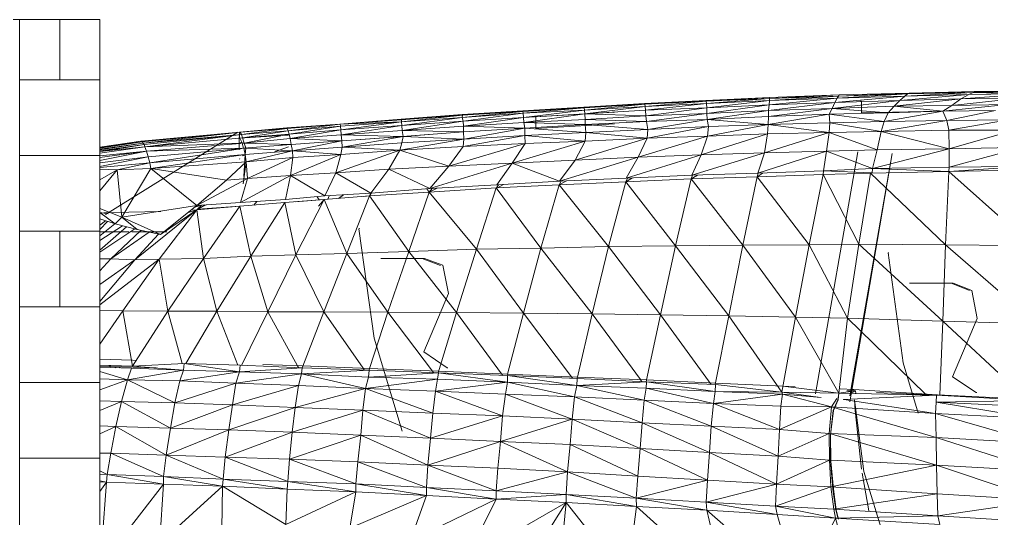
# Model space of a CAD drawing. Header units: inches. Extents: x -4169 to 1217, y -214 to 588.
# Drawn here: x -2064 to -2012.6, y 9.6 to 36 of the extents above; entities that cross this region are included whole.
import ezdxf

# ---------------------------------------------------------------- set-up
doc = ezdxf.new("R2010")
doc.units = ezdxf.units.IN
doc.header["$MEASUREMENT"] = 0
for name, color, linetype, lineweight in [('0-1', 7, 'Continuous', 5), ('0-3', 7, 'Continuous', 9), ('A-GENM', 5, 'Continuous', 9), ('A-WALL', 113, 'Continuous', 13), ('A-WALL-PATT-3', 111, 'Continuous', 9)]:
    doc.layers.add(name, color=color, linetype=linetype, lineweight=lineweight)

# ---------------------------------------------------------------- blocks, each defined once
blk = doc.blocks.new('Land_Rover_Evoque_-_SUV_Car_Vehicle_Automobile_13067 - Land Rover EVOQUE_dwg-1230547-BUILDING ELEVATION - COURTYARD - LOOKING EAST')
at = {"layer": 'A-GENM'}
for p, q in [((-2020.732, 31.945), (-2024.393, 31.713)), ((-2020.707, 32.021), (-2024.39, 31.827)), ((-2020.732, 31.945), (-2024.39, 31.827)), ((-2020.707, 32.021), (-2024.385, 31.864)), ((-2017.231, 31.949), (-2020.929, 31.601)), ((-2017.083, 32.063), (-2020.812, 31.831)), ((-2017.231, 31.949), (-2020.812, 31.831)), ((-2020.732, 31.945), (-2020.812, 31.831)), ((-2017.001, 32.101), (-2020.732, 31.945)), ((-2017.083, 32.063), (-2020.732, 31.945)), ((-2020.707, 32.021), (-2020.732, 31.945)), ((-2017.001, 32.101), (-2020.707, 32.021)), ((-2013.851, 32.029), (-2017.502, 31.72)), ((-2017.231, 31.949), (-2017.502, 31.72)), ((-2013.627, 32.143), (-2017.231, 31.949)), ((-2017.083, 32.063), (-2017.231, 31.949)), ((-2013.851, 32.029), (-2017.231, 31.949)), ((-2013.545, 32.181), (-2017.083, 32.063)), ((-2013.627, 32.143), (-2017.083, 32.063)), ((-2017.001, 32.101), (-2017.083, 32.063)), ((-2013.545, 32.181), (-2017.001, 32.101)), ((-2010.617, 32.069), (-2014.267, 31.799)), ((-2013.851, 32.029), (-2014.267, 31.799)), ((-2013.627, 32.143), (-2013.851, 32.029)), ((-2010.617, 32.069), (-2013.851, 32.029)), ((-2010.335, 32.184), (-2013.627, 32.143)), ((-2013.545, 32.181), (-2013.627, 32.143)), ((-2013.627, 32.143), (-2010.617, 32.069)), ((-2010.234, 32.221), (-2013.545, 32.181)), ((-2013.545, 32.181), (-2010.335, 32.184)), ((-2037.437, 31.162), (-2034.204, 31.357)), ((-2037.425, 31.125), (-2034.204, 31.357)), ((-2030.989, 31.552), (-2034.204, 31.357)), ((-2034.19, 31.32), (-2034.204, 31.357)), ((-2030.989, 31.552), (-2034.19, 31.32)), ((-2034.19, 31.32), (-2030.975, 31.514)), ((-2034.174, 31.206), (-2030.975, 31.514)), ((-2030.959, 31.4), (-2034.174, 31.206)), ((-2030.959, 31.4), (-2034.156, 31.015)), ((-2027.754, 31.708), (-2030.989, 31.552)), ((-2030.989, 31.552), (-2027.74, 31.671)), ((-2030.989, 31.552), (-2030.975, 31.514)), ((-2027.74, 31.671), (-2030.975, 31.514)), ((-2030.959, 31.4), (-2030.975, 31.514)), ((-2027.74, 31.671), (-2030.959, 31.4)), ((-2027.724, 31.556), (-2030.959, 31.4)), ((-2030.942, 31.209), (-2030.959, 31.4)), ((-2027.724, 31.556), (-2030.942, 31.209)), ((-2024.385, 31.864), (-2027.754, 31.708)), ((-2027.754, 31.708), (-2027.74, 31.671)), ((-2024.385, 31.864), (-2027.74, 31.671)), ((-2024.39, 31.827), (-2027.74, 31.671)), ((-2027.724, 31.556), (-2027.74, 31.671)), ((-2024.39, 31.827), (-2027.724, 31.556)), ((-2024.393, 31.713), (-2027.724, 31.556)), ((-2027.724, 31.556), (-2027.707, 31.327)), ((-2024.393, 31.713), (-2027.707, 31.327)), ((-2024.414, 31.483), (-2027.707, 31.327)), ((-2024.414, 31.483), (-2027.693, 31.021)), ((-2020.929, 31.601), (-2024.438, 31.177)), ((-2024.414, 31.483), (-2024.438, 31.177)), ((-2020.812, 31.831), (-2024.414, 31.483)), ((-2024.393, 31.713), (-2024.414, 31.483)), ((-2020.929, 31.601), (-2024.414, 31.483)), ((-2020.812, 31.831), (-2024.393, 31.713)), ((-2024.393, 31.713), (-2024.39, 31.827)), ((-2024.385, 31.864), (-2024.39, 31.827)), ((-2017.502, 31.72), (-2021.069, 31.295)), ((-2020.929, 31.601), (-2021.069, 31.295)), ((-2021.069, 31.295), (-2017.795, 31.413)), ((-2020.812, 31.831), (-2020.929, 31.601)), ((-2017.502, 31.72), (-2020.929, 31.601)), ((-2019.573, 31.675), (-2019.53, 31.677)), ((-2019.53, 31.677), (-2019.531, 31.063)), ((-2017.795, 31.413), (-2018.111, 31.068)), ((-2014.267, 31.799), (-2017.795, 31.413)), ((-2017.502, 31.72), (-2017.795, 31.413)), ((-2014.744, 31.454), (-2017.795, 31.413)), ((-2017.795, 31.413), (-2015.223, 31.147)), ((-2014.267, 31.799), (-2017.502, 31.72)), ((-2011.798, 31.495), (-2015.223, 31.147)), ((-2014.744, 31.454), (-2015.223, 31.147)), ((-2011.177, 31.84), (-2014.744, 31.454)), ((-2014.267, 31.799), (-2014.744, 31.454)), ((-2011.798, 31.495), (-2014.744, 31.454)), ((-2014.267, 31.799), (-2011.177, 31.84)), ((-2043.868, 30.735), (-2040.633, 30.968)), ((-2043.855, 30.697), (-2040.633, 30.968)), ((-2043.855, 30.697), (-2040.621, 30.931)), ((-2043.84, 30.583), (-2040.621, 30.931)), ((-2040.643, 30.816), (-2037.425, 31.125)), ((-2040.643, 30.816), (-2037.409, 31.049)), ((-2040.643, 30.816), (-2040.621, 30.931)), ((-2040.633, 30.968), (-2037.437, 31.162)), ((-2037.425, 31.125), (-2040.633, 30.968)), ((-2040.621, 30.931), (-2040.633, 30.968)), ((-2040.621, 30.931), (-2037.425, 31.125)), ((-2040.588, 30.625), (-2037.409, 31.049)), ((-2037.425, 31.125), (-2037.437, 31.162)), ((-2037.425, 31.125), (-2034.19, 31.32)), ((-2037.409, 31.049), (-2037.425, 31.125)), ((-2037.409, 31.049), (-2034.19, 31.32)), ((-2034.174, 31.206), (-2037.409, 31.049)), ((-2037.392, 30.82), (-2037.409, 31.049)), ((-2034.174, 31.206), (-2037.392, 30.82)), ((-2034.156, 31.015), (-2037.392, 30.82)), ((-2034.156, 31.015), (-2037.377, 30.552)), ((-2036.784, 30.854), (-2032.585, 31.091)), ((-2036.784, 30.854), (-2036.743, 30.857)), ((-2036.743, 30.857), (-2036.743, 30.242)), ((-2034.174, 31.206), (-2034.19, 31.32)), ((-2034.156, 31.015), (-2034.174, 31.206)), ((-2030.942, 31.209), (-2034.156, 31.015)), ((-2034.156, 31.015), (-2030.927, 30.903)), ((-2034.156, 31.015), (-2034.143, 30.709)), ((-2030.927, 30.903), (-2034.143, 30.709)), ((-2032.625, 31.088), (-2032.585, 31.091)), ((-2027.707, 31.327), (-2030.942, 31.209)), ((-2030.942, 31.209), (-2030.927, 30.903)), ((-2027.707, 31.327), (-2030.927, 30.903)), ((-2027.693, 31.021), (-2030.927, 30.903)), ((-2030.927, 30.903), (-2030.897, 30.596)), ((-2027.693, 31.021), (-2030.897, 30.596)), ((-2027.707, 31.327), (-2027.693, 31.021)), ((-2024.438, 31.177), (-2027.693, 31.021)), ((-2027.693, 31.021), (-2027.681, 30.714)), ((-2024.438, 31.177), (-2027.681, 30.714)), ((-2024.447, 30.871), (-2027.681, 30.714)), ((-2027.681, 30.714), (-2024.447, 30.871)), ((-2021.231, 30.989), (-2024.455, 30.449)), ((-2024.447, 30.871), (-2024.455, 30.449)), ((-2021.069, 31.295), (-2024.447, 30.871)), ((-2024.438, 31.177), (-2024.447, 30.871)), ((-2021.231, 30.989), (-2024.447, 30.871)), ((-2024.447, 30.871), (-2021.231, 30.989)), ((-2024.438, 31.177), (-2021.069, 31.295)), ((-2021.069, 31.295), (-2021.231, 30.989)), ((-2018.111, 31.068), (-2021.231, 30.989)), ((-2021.231, 30.989), (-2018.111, 31.068)), ((-2021.231, 30.989), (-2018.332, 30.607)), ((-2021.231, 30.989), (-2021.201, 30.528)), ((-2021.069, 31.295), (-2018.111, 31.068)), ((-2019.531, 31.063), (-2015.42, 31.143)), ((-2015.223, 31.147), (-2018.332, 30.607)), ((-2018.111, 31.068), (-2018.332, 30.607)), ((-2015.223, 31.147), (-2018.111, 31.068)), ((-2018.111, 31.068), (-2015.223, 31.147)), ((-2012.441, 31.187), (-2015.223, 31.147)), ((-2015.223, 31.147), (-2012.441, 31.187)), ((-2015.223, 31.147), (-2015.011, 30.648)), ((-2012.441, 31.187), (-2015.011, 30.648)), ((-2047.103, 30.463), (-2049.913, 30.269)), ((-2047.089, 30.464), (-2049.9, 30.231)), ((-2047.103, 30.463), (-2049.9, 30.231)), ((-2047.089, 30.464), (-2049.847, 30.117)), ((-2049.847, 30.117), (-2047.074, 30.35)), ((-2049.792, 29.926), (-2047.074, 30.35)), ((-2047.103, 30.463), (-2043.868, 30.735)), ((-2047.103, 30.463), (-2043.855, 30.697)), ((-2047.103, 30.463), (-2047.089, 30.464)), ((-2043.855, 30.697), (-2047.089, 30.464)), ((-2047.089, 30.464), (-2043.84, 30.583)), ((-2047.089, 30.464), (-2047.074, 30.35)), ((-2047.074, 30.35), (-2043.84, 30.583)), ((-2047.058, 30.159), (-2047.074, 30.35)), ((-2047.058, 30.159), (-2043.84, 30.583)), ((-2043.823, 30.392), (-2047.058, 30.159)), ((-2043.823, 30.392), (-2047.045, 29.891)), ((-2043.868, 30.735), (-2043.855, 30.697)), ((-2043.855, 30.697), (-2043.84, 30.583)), ((-2043.84, 30.583), (-2040.643, 30.816)), ((-2043.823, 30.392), (-2043.84, 30.583)), ((-2043.823, 30.392), (-2040.643, 30.816)), ((-2040.588, 30.625), (-2043.823, 30.392)), ((-2043.809, 30.124), (-2043.823, 30.392)), ((-2040.588, 30.625), (-2043.809, 30.124)), ((-2040.574, 30.357), (-2043.809, 30.124)), ((-2040.588, 30.625), (-2040.643, 30.816)), ((-2037.392, 30.82), (-2040.588, 30.625)), ((-2040.574, 30.357), (-2040.588, 30.625)), ((-2037.392, 30.82), (-2040.574, 30.357)), ((-2037.377, 30.552), (-2040.574, 30.357)), ((-2040.574, 30.357), (-2037.327, 30.246)), ((-2040.574, 30.357), (-2040.562, 30.051)), ((-2037.377, 30.552), (-2037.392, 30.82)), ((-2034.143, 30.709), (-2037.377, 30.552)), ((-2037.377, 30.552), (-2034.131, 30.44)), ((-2037.377, 30.552), (-2037.327, 30.246)), ((-2034.131, 30.44), (-2037.327, 30.246)), ((-2037.327, 30.246), (-2034.131, 30.44)), ((-2032.584, 30.476), (-2036.743, 30.242)), ((-2034.143, 30.709), (-2030.897, 30.596)), ((-2034.143, 30.709), (-2034.131, 30.44)), ((-2030.897, 30.596), (-2034.131, 30.44)), ((-2034.131, 30.44), (-2030.897, 30.596)), ((-2034.131, 30.44), (-2034.102, 30.018)), ((-2034.131, 30.44), (-2030.829, 30.175)), ((-2030.897, 30.596), (-2027.681, 30.714)), ((-2030.897, 30.596), (-2027.681, 30.714)), ((-2030.897, 30.596), (-2030.829, 30.175)), ((-2030.861, 29.714), (-2027.613, 30.331)), ((-2027.681, 30.714), (-2030.829, 30.175)), ((-2030.829, 30.175), (-2027.613, 30.331)), ((-2027.681, 30.714), (-2024.455, 30.449)), ((-2027.681, 30.714), (-2027.613, 30.331)), ((-2027.666, 29.832), (-2024.455, 30.449)), ((-2027.666, 29.832), (-2027.613, 30.331)), ((-2024.455, 30.449), (-2027.613, 30.331)), ((-2024.489, 29.95), (-2024.455, 30.449)), ((-2021.201, 30.528), (-2024.455, 30.449)), ((-2021.234, 30.029), (-2024.455, 30.449)), ((-2021.234, 30.029), (-2021.201, 30.528)), ((-2018.332, 30.607), (-2021.201, 30.528)), ((-2018.481, 30.07), (-2021.201, 30.528)), ((-2018.481, 30.07), (-2015.011, 30.648)), ((-2018.481, 30.07), (-2018.332, 30.607)), ((-2018.332, 30.607), (-2015.011, 30.648)), ((-2011.766, 30.689), (-2015.011, 30.648)), ((-2014.9, 30.149), (-2015.011, 30.648)), ((-2014.9, 30.149), (-2011.766, 30.689)), ((-2059.498, 25.689), (-2052.493, 30.036)), ((-2052.417, 30.037), (-2057.615, 29.572)), ((-2052.417, 30.037), (-2057.605, 29.572)), ((-2052.365, 30.037), (-2057.605, 29.572)), ((-2052.365, 30.037), (-2057.557, 29.534)), ((-2052.365, 30.037), (-2057.509, 29.458)), ((-2052.311, 29.923), (-2057.509, 29.458)), ((-2052.311, 29.923), (-2057.461, 29.382)), ((-2052.311, 29.923), (-2057.414, 29.267)), ((-2052.429, 29.728), (-2052.391, 30.035)), ((-2049.857, 29.883), (-2052.429, 29.728)), ((-2052.417, 30.037), (-2049.913, 30.269)), ((-2052.417, 30.037), (-2052.365, 30.037)), ((-2052.417, 29.969), (-2052.417, 30.037)), ((-2052.417, 30.037), (-2052.365, 30.037)), ((-2052.391, 30.035), (-2052.416, 29.729)), ((-2049.857, 29.883), (-2052.416, 29.729)), ((-2052.365, 30.037), (-2049.913, 30.269)), ((-2052.365, 30.037), (-2049.9, 30.231)), ((-2052.365, 30.037), (-2052.311, 29.923)), ((-2052.365, 30.037), (-2052.311, 29.923)), ((-2052.311, 29.923), (-2049.9, 30.231)), ((-2052.311, 29.923), (-2049.847, 30.117)), ((-2052.311, 29.923), (-2052.257, 29.732)), ((-2052.311, 29.923), (-2052.257, 29.732)), ((-2052.257, 29.732), (-2049.847, 30.117)), ((-2052.257, 29.732), (-2049.792, 29.926)), ((-2052.166, 29.464), (-2049.792, 29.926)), ((-2049.913, 30.269), (-2049.9, 30.231)), ((-2049.847, 30.117), (-2049.9, 30.231)), ((-2049.857, 29.883), (-2049.816, 29.886)), ((-2049.792, 29.926), (-2049.847, 30.117)), ((-2047.058, 30.159), (-2049.792, 29.926)), ((-2049.74, 29.697), (-2049.792, 29.926)), ((-2049.74, 29.697), (-2047.058, 30.159)), ((-2047.045, 29.891), (-2049.74, 29.697)), ((-2047.045, 29.891), (-2047.058, 30.159)), ((-2043.809, 30.124), (-2047.045, 29.891)), ((-2043.797, 29.818), (-2047.045, 29.891)), ((-2047.045, 29.891), (-2046.993, 29.585)), ((-2043.758, 29.818), (-2046.993, 29.585)), ((-2043.797, 29.818), (-2046.993, 29.585)), ((-2043.758, 29.818), (-2046.984, 29.24)), ((-2043.758, 29.818), (-2043.827, 29.472)), ((-2043.809, 30.124), (-2040.562, 30.051)), ((-2043.809, 30.124), (-2043.758, 29.818)), ((-2040.562, 30.051), (-2043.797, 29.818)), ((-2040.562, 30.051), (-2043.758, 29.818)), ((-2043.758, 29.818), (-2040.553, 29.667)), ((-2037.318, 29.862), (-2040.586, 29.284)), ((-2037.327, 30.246), (-2040.562, 30.051)), ((-2040.562, 30.051), (-2037.327, 30.246)), ((-2040.562, 30.051), (-2040.553, 29.667)), ((-2037.327, 30.246), (-2040.553, 29.667)), ((-2037.318, 29.862), (-2040.553, 29.667)), ((-2037.327, 30.246), (-2034.102, 30.018)), ((-2037.327, 30.246), (-2037.318, 29.862)), ((-2034.102, 30.018), (-2037.318, 29.862)), ((-2037.318, 29.862), (-2037.313, 29.44)), ((-2037.318, 29.862), (-2034.135, 29.558)), ((-2034.102, 30.018), (-2034.135, 29.558)), ((-2034.102, 30.018), (-2030.829, 30.175)), ((-2034.102, 30.018), (-2030.861, 29.714)), ((-2031.339, 28.715), (-2027.666, 29.832)), ((-2030.861, 29.714), (-2030.829, 30.175)), ((-2030.861, 29.714), (-2027.666, 29.832)), ((-2028.008, 28.833), (-2024.489, 29.95)), ((-2028.008, 28.833), (-2027.666, 29.832)), ((-2024.489, 29.95), (-2027.666, 29.832)), ((-2024.657, 28.951), (-2021.234, 30.029)), ((-2024.657, 28.951), (-2024.489, 29.95)), ((-2021.234, 30.029), (-2024.489, 29.95)), ((-2021.366, 29.03), (-2021.234, 30.029)), ((-2018.481, 30.07), (-2021.234, 30.029)), ((-2018.689, 29.109), (-2021.234, 30.029)), ((-2018.689, 29.109), (-2018.481, 30.07)), ((-2014.9, 30.149), (-2018.481, 30.07)), ((-2014.888, 29.151), (-2018.481, 30.07)), ((-2011.396, 30.152), (-2014.9, 30.149)), ((-2014.888, 29.151), (-2014.9, 30.149)), ((-2014.888, 29.151), (-2011.396, 30.152)), ((-2059.799, 29.25), (-2057.615, 29.572)), ((-2059.799, 29.249), (-2057.605, 29.572)), ((-2059.799, 29.25), (-2057.623, 29.57)), ((-2059.799, 29.234), (-2057.615, 29.57)), ((-2059.799, 29.204), (-2057.557, 29.534)), ((-2059.799, 29.198), (-2057.557, 29.534)), ((-2059.799, 29.143), (-2057.509, 29.458)), ((-2059.799, 29.109), (-2057.509, 29.458)), ((-2059.799, 29.055), (-2057.461, 29.382)), ((-2059.517, 29.045), (-2057.461, 29.382)), ((-2059.481, 29.048), (-2057.461, 29.382)), ((-2057.615, 29.572), (-2057.623, 29.57)), ((-2057.605, 29.572), (-2057.615, 29.572)), ((-2057.557, 29.534), (-2057.605, 29.572)), ((-2057.509, 29.458), (-2057.557, 29.534)), ((-2057.509, 29.458), (-2057.461, 29.382)), ((-2057.414, 29.267), (-2057.461, 29.382)), ((-2052.424, 29.717), (-2057.414, 29.267)), ((-2052.381, 29.456), (-2057.414, 29.267)), ((-2052.376, 29.447), (-2057.326, 29.037)), ((-2052.411, 29.732), (-2052.431, 29.79)), ((-2052.429, 29.728), (-2052.429, 29.102)), ((-2052.416, 29.729), (-2052.403, 29.73)), ((-2052.257, 29.732), (-2052.403, 29.719)), ((-2052.282, 29.503), (-2052.403, 29.719)), ((-2052.282, 29.503), (-2052.375, 29.449)), ((-2052.373, 29.44), (-2052.282, 29.503)), ((-2052.193, 29.196), (-2052.282, 29.503)), ((-2052.166, 29.464), (-2052.269, 29.46)), ((-2052.166, 29.464), (-2052.268, 29.456)), ((-2052.257, 29.732), (-2052.166, 29.464)), ((-2052.257, 29.732), (-2052.166, 29.464)), ((-2052.193, 29.196), (-2049.689, 29.39)), ((-2052.166, 29.464), (-2049.74, 29.697)), ((-2052.166, 29.464), (-2052.08, 29.205)), ((-2052.166, 29.464), (-2052.077, 29.196)), ((-2052.166, 29.464), (-2049.689, 29.39)), ((-2050.205, 29.348), (-2049.689, 29.39)), ((-2046.993, 29.585), (-2049.74, 29.697)), ((-2049.74, 29.697), (-2049.689, 29.39)), ((-2046.993, 29.585), (-2049.689, 29.39)), ((-2046.993, 29.585), (-2049.689, 29.39)), ((-2049.689, 29.39), (-2049.604, 29.045)), ((-2046.993, 29.585), (-2049.604, 29.045)), ((-2046.993, 29.585), (-2046.984, 29.24)), ((-2043.827, 29.472), (-2046.984, 29.24)), ((-2040.553, 29.667), (-2043.936, 29.089)), ((-2043.827, 29.472), (-2043.936, 29.089)), ((-2040.553, 29.667), (-2043.827, 29.472)), ((-2037.313, 29.44), (-2041.351, 28.246)), ((-2040.553, 29.667), (-2040.586, 29.284)), ((-2040.586, 29.284), (-2037.313, 29.44)), ((-2034.135, 29.558), (-2038.001, 28.402)), ((-2037.313, 29.44), (-2038.001, 28.402)), ((-2037.313, 29.44), (-2034.135, 29.558)), ((-2030.861, 29.714), (-2034.67, 28.559)), ((-2034.135, 29.558), (-2034.67, 28.559)), ((-2034.135, 29.558), (-2030.861, 29.714)), ((-2030.861, 29.714), (-2031.339, 28.715)), ((-2059.799, 29.015), (-2057.414, 29.267)), ((-2057.414, 29.267), (-2059.799, 28.921)), ((-2057.414, 29.267), (-2059.799, 28.927)), ((-2059.799, 28.794), (-2057.326, 29.037)), ((-2059.799, 28.696), (-2057.326, 29.037)), ((-2059.799, 28.55), (-2057.326, 29.037)), ((-2057.414, 29.267), (-2057.326, 29.037)), ((-2052.255, 29.191), (-2057.326, 29.037)), ((-2057.326, 29.037), (-2057.238, 28.731)), ((-2052.253, 29.18), (-2057.238, 28.731)), ((-2052.258, 29.169), (-2057.152, 28.424)), ((-2057.152, 28.424), (-2052.106, 28.851)), ((-2057.107, 28.118), (-2052.106, 28.851)), ((-2052.253, 28.788), (-2052.106, 28.851)), ((-2052.198, 28.8), (-2052.106, 28.851)), ((-2052.193, 29.196), (-2052.112, 29.193)), ((-2052.106, 28.851), (-2052.192, 29.193)), ((-2052.077, 29.196), (-2052.189, 29.179)), ((-2052.106, 28.851), (-2052.188, 27.704)), ((-2052.077, 29.196), (-2052.106, 28.851)), ((-2052.106, 28.851), (-2049.604, 29.045)), ((-2052.062, 28.467), (-2052.106, 28.851)), ((-2052.062, 28.467), (-2052.106, 28.851)), ((-2052.077, 29.196), (-2049.604, 29.045)), ((-2052.062, 28.467), (-2049.604, 29.045)), ((-2050.568, 28.992), (-2049.816, 29.271)), ((-2050.453, 29.033), (-2049.816, 29.271)), ((-2047.055, 28.856), (-2049.708, 27.74)), ((-2046.984, 29.24), (-2049.604, 29.045)), ((-2049.604, 29.045), (-2049.598, 28.7)), ((-2049.604, 29.045), (-2047.055, 28.856)), ((-2049.598, 28.7), (-2047.055, 28.856)), ((-2043.936, 29.089), (-2047.321, 27.895)), ((-2047.055, 28.856), (-2047.321, 27.895)), ((-2046.984, 29.24), (-2047.055, 28.856)), ((-2047.055, 28.856), (-2043.936, 29.089)), ((-2046.984, 29.24), (-2043.936, 29.089)), ((-2043.936, 29.089), (-2044.509, 28.09)), ((-2043.936, 29.089), (-2040.586, 29.284)), ((-2043.936, 29.089), (-2041.351, 28.246)), ((-2040.586, 29.284), (-2041.351, 28.246)), ((-2031.972, 27.601), (-2028.008, 28.833)), ((-2031.339, 28.715), (-2028.008, 28.833)), ((-2028.487, 27.757), (-2024.657, 28.951)), ((-2028.008, 28.833), (-2028.487, 27.757)), ((-2028.008, 28.833), (-2024.657, 28.951)), ((-2025.001, 27.875), (-2021.366, 29.03)), ((-2024.657, 28.951), (-2025.001, 27.875)), ((-2024.657, 28.951), (-2021.366, 29.03)), ((-2019.716, 28.992), (-2021.948, 16.199)), ((-2021.366, 29.03), (-2021.536, 27.993)), ((-2021.366, 29.03), (-2018.689, 29.109)), ((-2021.366, 29.03), (-2018.936, 28.11)), ((-2017.906, 28.917), (-2020.143, 15.778)), ((-2017.906, 28.917), (-2020.139, 16.105)), ((-2018.936, 28.11), (-2014.888, 29.151)), ((-2018.936, 28.11), (-2018.689, 29.109)), ((-2018.689, 29.109), (-2014.888, 29.151)), ((-2014.893, 28.19), (-2011.036, 29.23)), ((-2014.888, 29.151), (-2014.893, 28.19)), ((-2014.888, 29.151), (-2011.036, 29.23)), ((-2059.799, 28.415), (-2057.238, 28.731)), ((-2059.799, 28.223), (-2057.238, 28.731)), ((-2059.799, 28.168), (-2057.152, 28.424)), ((-2058.88, 28.039), (-2057.152, 28.424)), ((-2057.238, 28.731), (-2057.152, 28.424)), ((-2057.107, 28.118), (-2057.152, 28.424)), ((-2057.107, 28.118), (-2052.062, 28.467)), ((-2053.097, 27.506), (-2052.062, 28.467)), ((-2052.062, 28.467), (-2053.097, 27.506)), ((-2052.403, 28.654), (-2052.415, 28.615)), ((-2052.062, 28.467), (-2052.216, 27.315)), ((-2052.062, 28.467), (-2049.598, 28.7)), ((-2052.062, 28.467), (-2051.981, 27.584)), ((-2049.598, 28.7), (-2051.981, 27.584)), ((-2049.598, 28.7), (-2049.708, 27.74)), ((-2038.001, 28.402), (-2042.349, 27.054)), ((-2038.001, 28.402), (-2041.351, 28.246)), ((-2038.001, 28.402), (-2038.806, 27.249)), ((-2034.67, 28.559), (-2038.001, 28.402)), ((-2038.001, 28.402), (-2035.494, 27.444)), ((-2035.494, 27.444), (-2031.339, 28.715)), ((-2034.67, 28.559), (-2035.494, 27.444)), ((-2034.67, 28.559), (-2031.339, 28.715)), ((-2031.339, 28.715), (-2031.972, 27.601)), ((-2059.799, 28.086), (-2058.88, 28.039)), ((-2059.799, 27.519), (-2058.88, 28.039)), ((-2059.799, 26.931), (-2058.88, 28.039)), ((-2058.88, 28.039), (-2057.107, 28.118)), ((-2058.64, 25.543), (-2058.88, 28.039)), ((-2058.64, 25.543), (-2057.107, 28.118)), ((-2057.107, 28.118), (-2053.097, 27.506)), ((-2057.107, 28.118), (-2054.672, 26.161)), ((-2047.321, 27.895), (-2049.708, 27.74)), ((-2047.321, 27.895), (-2047.894, 26.665)), ((-2044.509, 28.09), (-2047.321, 27.895)), ((-2047.321, 27.895), (-2045.468, 26.821)), ((-2044.509, 28.09), (-2045.468, 26.821)), ((-2041.351, 28.246), (-2044.509, 28.09)), ((-2044.509, 28.09), (-2042.349, 27.054)), ((-2041.351, 28.246), (-2042.349, 27.054)), ((-2028.525, 27.565), (-2028.19, 27.767)), ((-2028.456, 27.758), (-2028.525, 27.565)), ((-2028.487, 27.757), (-2025.001, 27.875)), ((-2025.041, 27.683), (-2021.555, 27.801)), ((-2025.04, 27.683), (-2024.729, 27.884)), ((-2024.991, 27.878), (-2025.04, 27.683)), ((-2025.001, 27.875), (-2021.536, 27.993)), ((-2022.296, 24.074), (-2021.555, 27.801)), ((-2022.296, 24.074), (-2021.555, 27.801)), ((-2021.529, 27.993), (-2021.555, 27.801)), ((-2021.555, 27.801), (-2019.052, 27.88)), ((-2019.657, 24.114), (-2021.555, 27.801)), ((-2021.536, 27.993), (-2018.936, 28.11)), ((-2021.536, 27.993), (-2018.983, 27.881)), ((-2019.052, 27.88), (-2019.657, 24.114)), ((-2019.657, 24.114), (-2019.052, 27.88)), ((-2014.913, 27.96), (-2019.052, 27.88)), ((-2015.075, 24.08), (-2019.052, 27.88)), ((-2018.936, 28.11), (-2018.956, 27.88)), ((-2018.936, 28.11), (-2014.893, 28.19)), ((-2018.936, 28.11), (-2014.913, 27.96)), ((-2015.075, 24.08), (-2014.913, 27.96)), ((-2010.783, 28.232), (-2014.913, 27.96)), ((-2014.893, 28.19), (-2014.913, 27.96)), ((-2014.913, 27.96), (-2010.773, 28.04)), ((-2014.913, 27.96), (-2010.773, 28.04)), ((-2010.521, 24.045), (-2014.913, 27.96)), ((-2014.893, 28.19), (-2010.783, 28.232)), ((-2054.672, 26.161), (-2051.981, 27.584)), ((-2053.097, 27.506), (-2054.672, 26.161)), ((-2053.097, 27.506), (-2051.981, 27.584)), ((-2049.708, 27.74), (-2052.36, 26.316)), ((-2051.981, 27.584), (-2052.36, 26.316)), ((-2049.708, 27.74), (-2051.981, 27.584)), ((-2049.708, 27.74), (-2049.973, 26.472)), ((-2049.708, 27.74), (-2047.894, 26.665)), ((-2038.806, 27.249), (-2042.349, 27.054)), ((-2038.845, 27.095), (-2035.514, 27.252)), ((-2038.717, 27.254), (-2038.82, 27.096)), ((-2035.494, 27.444), (-2038.806, 27.249)), ((-2038.767, 27.099), (-2038.449, 27.27)), ((-2036.487, 23.909), (-2035.514, 27.252)), ((-2035.514, 27.252), (-2035.129, 27.46)), ((-2035.399, 27.448), (-2035.514, 27.252)), ((-2035.514, 27.252), (-2031.991, 27.408)), ((-2032.905, 23.989), (-2035.514, 27.252)), ((-2035.494, 27.444), (-2031.972, 27.601)), ((-2032.905, 23.989), (-2031.991, 27.408)), ((-2031.991, 27.408), (-2028.525, 27.565)), ((-2029.361, 24.03), (-2031.991, 27.408)), ((-2031.99, 27.408), (-2031.632, 27.616)), ((-2031.899, 27.604), (-2031.99, 27.408)), ((-2031.972, 27.601), (-2028.487, 27.757)), ((-2029.361, 24.03), (-2028.525, 27.565)), ((-2028.525, 27.565), (-2025.041, 27.683)), ((-2025.8, 24.071), (-2028.525, 27.565)), ((-2025.8, 24.071), (-2025.041, 27.683)), ((-2022.296, 24.074), (-2025.041, 27.683)), ((-2045.468, 26.821), (-2047.894, 26.665)), ((-2045.545, 26.667), (-2042.388, 26.862)), ((-2045.545, 26.667), (-2045.428, 26.824)), ((-2042.349, 27.054), (-2045.468, 26.821)), ((-2043.456, 23.731), (-2042.388, 26.862)), ((-2042.506, 27.042), (-2042.388, 26.862)), ((-2042.388, 26.862), (-2038.845, 27.095)), ((-2042.388, 26.862), (-2041.963, 27.075)), ((-2042.388, 26.862), (-2042.233, 27.06)), ((-2039.876, 23.848), (-2042.388, 26.862)), ((-2039.876, 23.848), (-2038.845, 27.095)), ((-2036.487, 23.909), (-2038.845, 27.095)), ((-2054.672, 26.161), (-2052.36, 26.316)), ((-2052.4, 26.124), (-2050.012, 26.318)), ((-2052.4, 26.124), (-2050.012, 26.318)), ((-2049.973, 26.472), (-2052.36, 26.316)), ((-2051.814, 23.474), (-2050.012, 26.318)), ((-2051.656, 26.184), (-2051.496, 26.372)), ((-2050.012, 26.318), (-2047.933, 26.473)), ((-2049.426, 23.553), (-2050.012, 26.318)), ((-2047.894, 26.665), (-2049.973, 26.472)), ((-2049.476, 26.353), (-2047.933, 26.473)), ((-2049.426, 23.553), (-2047.933, 26.473)), ((-2048.192, 26.454), (-2048.308, 26.627)), ((-2047.933, 26.473), (-2048.228, 26.12)), ((-2047.933, 26.473), (-2047.977, 26.412)), ((-2047.933, 26.473), (-2045.545, 26.667)), ((-2046.73, 23.632), (-2047.933, 26.473)), ((-2047.742, 26.489), (-2047.68, 26.679)), ((-2047.184, 26.534), (-2046.919, 26.728)), ((-2046.73, 23.632), (-2045.545, 26.667)), ((-2045.862, 26.636), (-2045.545, 26.667)), ((-2043.456, 23.731), (-2045.545, 26.667)), ((-2059.799, 26.003), (-2058.64, 25.543)), ((-2059.799, 25.8), (-2058.991, 25.196)), ((-2059.799, 25.799), (-2059.363, 25.729)), ((-2059.578, 25.771), (-2058.264, 25.811)), ((-2058.64, 25.543), (-2054.672, 26.161)), ((-2056.564, 25.851), (-2058.264, 25.811)), ((-2057.94, 23.296), (-2054.673, 25.93)), ((-2056.668, 23.316), (-2054.673, 25.93)), ((-2056.593, 24.622), (-2054.672, 26.161)), ((-2054.673, 25.93), (-2056.593, 24.622)), ((-2054.673, 25.93), (-2055.161, 25.769)), ((-2054.977, 25.917), (-2054.673, 25.93)), ((-2054.775, 26.079), (-2054.595, 26.122)), ((-2054.673, 25.93), (-2054.229, 26.191)), ((-2054.673, 25.93), (-2054.426, 26.177)), ((-2054.673, 25.93), (-2052.4, 26.124)), ((-2054.318, 23.357), (-2054.673, 25.93)), ((-2054.622, 25.96), (-2052.4, 26.124)), ((-2054.616, 25.96), (-2054.17, 26.194)), ((-2054.491, 26.173), (-2054.595, 26.122)), ((-2054.591, 26.166), (-2054.595, 26.122)), ((-2054.318, 23.357), (-2052.4, 26.124)), ((-2054.318, 23.357), (-2052.4, 26.124)), ((-2051.814, 23.474), (-2052.4, 26.124)), ((-2059.799, 25.451), (-2058.991, 25.196)), ((-2059.799, 25.451), (-2058.991, 25.196)), ((-2059.799, 25.124), (-2059.498, 25.356)), ((-2059.799, 24.889), (-2059.388, 25.321)), ((-2059.799, 24.551), (-2059.007, 25.201)), ((-2058.991, 25.196), (-2058.64, 25.543)), ((-2058.991, 25.196), (-2057.83, 24.89)), ((-2058.991, 25.196), (-2057.83, 24.89)), ((-2058.64, 25.543), (-2057.83, 24.89)), ((-2058.64, 25.543), (-2056.593, 24.622)), ((-2059.799, 24.305), (-2058.595, 25.092)), ((-2059.799, 23.799), (-2058.382, 25.035)), ((-2059.799, 23.69), (-2057.954, 24.923)), ((-2058.273, 24.762), (-2059.799, 24.761)), ((-2059.799, 24.762), (-2059.111, 24.762)), ((-2059.213, 23.333), (-2057.622, 24.845)), ((-2059.213, 23.333), (-2057.622, 24.845)), ((-2059.213, 23.333), (-2057.188, 24.751)), ((-2058.103, 24.774), (-2056.254, 24.776)), ((-2057.83, 24.89), (-2056.593, 24.622)), ((-2057.83, 24.89), (-2056.593, 24.622)), ((-2046.057, 24.937), (-2046.096, 24.934)), ((-2046.096, 24.934), (-2045.283, 19.153)), ((-2057.94, 23.296), (-2056.702, 24.646)), ((-2043.456, 23.731), (-2046.73, 23.632)), ((-2043.456, 23.731), (-2044.564, 20.522)), ((-2039.876, 23.848), (-2043.456, 23.731)), ((-2040.944, 20.506), (-2043.456, 23.731)), ((-2040.944, 20.506), (-2039.876, 23.848)), ((-2036.487, 23.909), (-2039.876, 23.848)), ((-2037.4, 20.47), (-2039.876, 23.848)), ((-2037.4, 20.47), (-2036.487, 23.909)), ((-2032.905, 23.989), (-2036.487, 23.909)), ((-2033.761, 20.435), (-2036.487, 23.909)), ((-2033.761, 20.435), (-2032.905, 23.989)), ((-2029.361, 24.03), (-2032.905, 23.989)), ((-2030.16, 20.379), (-2032.905, 23.989)), ((-2029.361, 24.03), (-2030.16, 20.379)), ((-2029.361, 24.03), (-2025.8, 24.071)), ((-2029.361, 24.03), (-2026.54, 20.325)), ((-2026.54, 20.325), (-2025.8, 24.071)), ((-2025.8, 24.071), (-2022.296, 24.074)), ((-2025.8, 24.071), (-2023.017, 20.251)), ((-2023.017, 20.251), (-2022.296, 24.074)), ((-2022.296, 24.074), (-2023.017, 20.251)), ((-2019.657, 24.114), (-2022.296, 24.074)), ((-2020.263, 20.196), (-2022.296, 24.074)), ((-2019.657, 24.114), (-2020.263, 20.196)), ((-2020.263, 20.196), (-2019.657, 24.114)), ((-2015.075, 24.08), (-2019.657, 24.114)), ((-2019.657, 24.114), (-2015.228, 20.046)), ((-2018.081, 23.654), (-2018.12, 23.651)), ((-2018.12, 23.651), (-2017.317, 17.85)), ((-2015.075, 24.08), (-2015.228, 20.046)), ((-2015.075, 24.08), (-2010.521, 24.045)), ((-2015.075, 24.08), (-2010.26, 19.897)), ((-2059.799, 22.707), (-2059.213, 23.333)), ((-2059.213, 23.333), (-2059.799, 23.333)), ((-2059.799, 22.707), (-2059.213, 23.333)), ((-2056.668, 23.316), (-2059.799, 20.916)), ((-2059.799, 21.087), (-2057.94, 23.296)), ((-2057.94, 23.296), (-2059.799, 21.991)), ((-2057.94, 23.296), (-2059.213, 23.333)), ((-2056.668, 23.316), (-2058.585, 20.587)), ((-2056.668, 23.316), (-2057.94, 23.296)), ((-2054.318, 23.357), (-2056.668, 23.316)), ((-2056.198, 20.57), (-2056.668, 23.316)), ((-2054.318, 23.357), (-2056.198, 20.57)), ((-2056.198, 20.57), (-2054.318, 23.357)), ((-2051.814, 23.474), (-2054.318, 23.357)), ((-2053.617, 20.573), (-2054.318, 23.357)), ((-2051.814, 23.474), (-2053.617, 20.573)), ((-2049.426, 23.553), (-2051.814, 23.474)), ((-2050.919, 20.536), (-2051.814, 23.474)), ((-2049.426, 23.553), (-2050.919, 20.536)), ((-2046.73, 23.632), (-2049.426, 23.553)), ((-2047.953, 20.538), (-2049.426, 23.553)), ((-2046.73, 23.632), (-2047.953, 20.538)), ((-2044.564, 20.522), (-2046.73, 23.632)), ((-2042.745, 23.354), (-2044.939, 23.352)), ((-2042.627, 23.362), (-2044.821, 23.36)), ((-2041.782, 22.99), (-2042.745, 23.354)), ((-2041.664, 22.998), (-2042.627, 23.362)), ((-2041.355, 21.5), (-2041.664, 22.998)), ((-2014.788, 22.051), (-2016.982, 22.049)), ((-2014.67, 22.059), (-2016.864, 22.057)), ((-2013.816, 21.667), (-2014.788, 22.051)), ((-2013.697, 21.676), (-2014.67, 22.059)), ((-2013.407, 20.178), (-2013.697, 21.676)), ((-2042.661, 18.425), (-2041.355, 21.5)), ((-2058.585, 20.587), (-2059.799, 20.601)), ((-2058.585, 20.587), (-2059.799, 18.826)), ((-2056.198, 20.57), (-2058.585, 20.587)), ((-2058.585, 20.587), (-2058.078, 17.669)), ((-2056.198, 20.57), (-2058.078, 17.669)), ((-2056.198, 20.57), (-2058.078, 17.669)), ((-2053.617, 20.573), (-2056.198, 20.57)), ((-2056.198, 20.57), (-2055.445, 17.811)), ((-2053.617, 20.573), (-2055.247, 17.802)), ((-2050.919, 20.536), (-2053.617, 20.573)), ((-2053.617, 20.573), (-2052.506, 17.716)), ((-2050.919, 20.536), (-2052.303, 17.708)), ((-2047.953, 20.538), (-2050.919, 20.536)), ((-2050.919, 20.536), (-2049.352, 17.684)), ((-2047.953, 20.538), (-2049.06, 17.674)), ((-2044.564, 20.522), (-2047.953, 20.538)), ((-2047.953, 20.538), (-2045.871, 17.556)), ((-2044.564, 20.522), (-2045.53, 17.54)), ((-2040.944, 20.506), (-2044.564, 20.522)), ((-2042.156, 17.326), (-2044.564, 20.522)), ((-2040.944, 20.506), (-2041.906, 17.316)), ((-2037.4, 20.47), (-2040.944, 20.506)), ((-2038.552, 17.255), (-2040.944, 20.506)), ((-2037.4, 20.47), (-2038.237, 17.242)), ((-2033.761, 20.435), (-2037.4, 20.47)), ((-2034.8, 17.025), (-2037.4, 20.47)), ((-2033.761, 20.435), (-2034.564, 17.015)), ((-2030.16, 20.379), (-2033.761, 20.435)), ((-2031.209, 16.955), (-2033.761, 20.435)), ((-2030.16, 20.379), (-2030.891, 16.94)), ((-2030.16, 20.379), (-2026.54, 20.325)), ((-2030.16, 20.379), (-2027.475, 16.704)), ((-2026.54, 20.325), (-2027.255, 16.695)), ((-2026.54, 20.325), (-2023.017, 20.251)), ((-2026.54, 20.325), (-2023.738, 16.294)), ((-2023.017, 20.251), (-2023.738, 16.294)), ((-2023.017, 20.251), (-2023.738, 16.294)), ((-2020.727, 16.231), (-2023.017, 20.251)), ((-2020.263, 20.196), (-2023.017, 20.251)), ((-2020.727, 16.231), (-2020.263, 20.196)), ((-2015.228, 20.046), (-2020.263, 20.196)), ((-2020.263, 20.196), (-2016.151, 16.196)), ((-2014.704, 17.103), (-2013.407, 20.178)), ((-2015.228, 20.046), (-2015.383, 16.149)), ((-2015.228, 20.046), (-2010.26, 19.897)), ((-2015.228, 20.046), (-2010.78, 15.916)), ((-2045.283, 19.153), (-2043.811, 14.228)), ((-2059.799, 18.028), (-2058.079, 17.975)), ((-2041.429, 17.581), (-2042.661, 18.425)), ((-2058.078, 17.669), (-2059.799, 17.721)), ((-2059.799, 17.666), (-2059.273, 17.648)), ((-2058.115, 17.553), (-2059.799, 17.615)), ((-2059.307, 17.706), (-2059.273, 17.648)), ((-2059.273, 17.648), (-2059.23, 17.703)), ((-2056.818, 17.571), (-2059.273, 17.648)), ((-2058.938, 17.583), (-2058.982, 17.639)), ((-2058.774, 17.577), (-2058.733, 17.631)), ((-2058.34, 16.939), (-2058.115, 17.553)), ((-2055.38, 17.459), (-2058.115, 17.553)), ((-2058.079, 17.975), (-2057.883, 17.969)), ((-2058.078, 17.669), (-2055.343, 17.805)), ((-2058.078, 17.669), (-2055.38, 17.459)), ((-2055.343, 17.805), (-2055.38, 17.459)), ((-2052.377, 17.711), (-2055.343, 17.805)), ((-2052.414, 17.366), (-2055.343, 17.805)), ((-2052.414, 17.366), (-2052.377, 17.711)), ((-2049.101, 17.58), (-2052.414, 17.366)), ((-2049.101, 17.58), (-2052.377, 17.711)), ((-2051.174, 17.747), (-2049.102, 17.676)), ((-2049.351, 17.682), (-2049.299, 17.588)), ((-2049.139, 17.253), (-2049.101, 17.58)), ((-2049.102, 17.676), (-2045.559, 17.544)), ((-2045.558, 17.448), (-2049.101, 17.58)), ((-2049.061, 17.672), (-2049.097, 17.579)), ((-2045.867, 17.551), (-2045.802, 17.457)), ((-2045.531, 17.539), (-2045.56, 17.448)), ((-2045.559, 17.544), (-2041.9, 17.394)), ((-2045.559, 17.544), (-2045.513, 17.538)), ((-2041.429, 17.581), (-2041.394, 17.583)), ((-2017.317, 17.85), (-2016.523, 15.18)), ((-2058.34, 16.939), (-2059.799, 17.384)), ((-2058.34, 16.939), (-2059.799, 16.992)), ((-2058.34, 16.939), (-2055.38, 17.459)), ((-2055.566, 16.883), (-2055.38, 17.459)), ((-2055.566, 16.883), (-2052.414, 17.366)), ((-2052.414, 17.366), (-2055.38, 17.459)), ((-2052.414, 17.366), (-2055.38, 17.459)), ((-2052.601, 16.77), (-2052.414, 17.366)), ((-2052.601, 16.77), (-2049.139, 17.253)), ((-2049.139, 17.253), (-2052.414, 17.366)), ((-2049.139, 17.253), (-2052.414, 17.366)), ((-2049.289, 16.639), (-2049.139, 17.253)), ((-2045.558, 17.448), (-2049.139, 17.253)), ((-2045.595, 17.083), (-2049.139, 17.253)), ((-2045.744, 16.488), (-2049.139, 17.253)), ((-2045.595, 17.083), (-2049.139, 17.253)), ((-2045.744, 16.488), (-2045.595, 17.083)), ((-2045.744, 16.488), (-2041.936, 16.971)), ((-2045.595, 17.083), (-2045.558, 17.448)), ((-2041.898, 17.316), (-2045.595, 17.083)), ((-2041.936, 16.971), (-2045.595, 17.083)), ((-2041.936, 16.971), (-2045.595, 17.083)), ((-2041.898, 17.316), (-2045.558, 17.448)), ((-2042.046, 16.337), (-2041.936, 16.971)), ((-2041.898, 17.316), (-2041.936, 16.971)), ((-2038.239, 16.821), (-2041.936, 16.971)), ((-2038.239, 16.821), (-2041.936, 16.971)), ((-2041.9, 17.394), (-2038.24, 17.243)), ((-2038.24, 17.166), (-2041.898, 17.316)), ((-2038.239, 16.821), (-2041.898, 17.316)), ((-2038.494, 17.176), (-2038.544, 17.245)), ((-2038.237, 17.241), (-2038.256, 17.166)), ((-2038.24, 17.243), (-2034.562, 17.092)), ((-2038.24, 17.166), (-2034.561, 17.015)), ((-2038.24, 17.166), (-2038.239, 16.821)), ((-2038.24, 17.166), (-2034.58, 16.65)), ((-2034.58, 16.65), (-2034.561, 17.015)), ((-2034.562, 17.092), (-2030.884, 16.941)), ((-2034.561, 17.015), (-2030.883, 16.845)), ((-2013.452, 16.278), (-2014.704, 17.103)), ((-2058.34, 16.939), (-2059.799, 16.41)), ((-2058.644, 15.805), (-2058.34, 16.939)), ((-2055.832, 15.731), (-2058.34, 16.939)), ((-2055.566, 16.883), (-2058.34, 16.939)), ((-2055.832, 15.731), (-2055.566, 16.883)), ((-2055.832, 15.731), (-2052.601, 16.77)), ((-2052.601, 16.77), (-2055.566, 16.883)), ((-2052.789, 15.618), (-2052.601, 16.77)), ((-2052.789, 15.618), (-2049.289, 16.639)), ((-2049.289, 16.639), (-2052.601, 16.77)), ((-2049.477, 15.486), (-2049.289, 16.639)), ((-2049.477, 15.486), (-2045.744, 16.488)), ((-2045.744, 16.488), (-2049.289, 16.639)), ((-2045.893, 15.335), (-2045.744, 16.488)), ((-2042.196, 15.185), (-2045.744, 16.488)), ((-2042.046, 16.337), (-2045.744, 16.488)), ((-2042.046, 16.337), (-2038.239, 16.821)), ((-2038.349, 16.187), (-2038.239, 16.821)), ((-2038.239, 16.821), (-2034.58, 16.65)), ((-2034.69, 16.036), (-2038.239, 16.821)), ((-2038.239, 16.821), (-2034.58, 16.65)), ((-2034.69, 16.036), (-2034.58, 16.65)), ((-2034.58, 16.65), (-2030.883, 16.845)), ((-2034.58, 16.65), (-2030.901, 16.499)), ((-2031.011, 15.866), (-2034.58, 16.65)), ((-2034.58, 16.65), (-2030.901, 16.499)), ((-2031.138, 16.857), (-2031.204, 16.947)), ((-2031.011, 15.866), (-2030.901, 16.499)), ((-2030.892, 16.934), (-2030.911, 16.844)), ((-2030.883, 16.845), (-2030.901, 16.499)), ((-2030.901, 16.499), (-2027.261, 16.329)), ((-2027.353, 15.696), (-2030.901, 16.499)), ((-2030.901, 16.499), (-2027.261, 16.329)), ((-2030.884, 16.941), (-2027.244, 16.771)), ((-2030.884, 16.941), (-2030.808, 16.93)), ((-2030.883, 16.845), (-2027.242, 16.694)), ((-2030.883, 16.845), (-2027.261, 16.329)), ((-2027.261, 16.329), (-2027.242, 16.694)), ((-2027.244, 16.771), (-2023.682, 16.602)), ((-2023.738, 16.294), (-2027.242, 16.694)), ((-2020.727, 16.231), (-2023.682, 16.602)), ((-2023.365, 16.577), (-2023.682, 16.602)), ((-2023.682, 16.602), (-2023.029, 16.571)), ((-2020.659, 16.462), (-2019.927, 16.432)), ((-2042.196, 15.185), (-2042.046, 16.337)), ((-2038.499, 15.034), (-2042.046, 16.337)), ((-2038.349, 16.187), (-2042.046, 16.337)), ((-2038.499, 15.034), (-2038.349, 16.187)), ((-2038.349, 16.187), (-2034.82, 14.864)), ((-2038.349, 16.187), (-2034.69, 16.036)), ((-2034.82, 14.864), (-2034.69, 16.036)), ((-2034.69, 16.036), (-2031.123, 14.675)), ((-2034.69, 16.036), (-2031.011, 15.866)), ((-2027.353, 15.696), (-2027.261, 16.329)), ((-2027.353, 15.696), (-2023.699, 16.179)), ((-2027.261, 16.329), (-2023.699, 16.179)), ((-2027.261, 16.329), (-2023.699, 16.179)), ((-2023.738, 16.294), (-2027.261, 16.329)), ((-2023.79, 15.545), (-2023.699, 16.179)), ((-2021.812, 16.029), (-2023.738, 16.294)), ((-2020.727, 16.231), (-2023.738, 16.294)), ((-2023.738, 16.294), (-2023.699, 16.179)), ((-2021.655, 16.016), (-2023.699, 16.179)), ((-2021.115, 15.509), (-2023.699, 16.179)), ((-2021.115, 15.509), (-2020.831, 15.951)), ((-2020.766, 15.885), (-2020.727, 16.231)), ((-2020.764, 15.885), (-2020.727, 16.231)), ((-2020.764, 15.885), (-2020.727, 16.231)), ((-2020.727, 16.231), (-2019.841, 16.366)), ((-2020.727, 16.231), (-2015.564, 16.128)), ((-2020.492, 15.897), (-2015.564, 16.128)), ((-2019.841, 16.366), (-2020.303, 16.369)), ((-2020.042, 16.261), (-2019.841, 16.366)), ((-2019.993, 16.428), (-2019.927, 16.432)), ((-2019.927, 16.432), (-2019.919, 16.37)), ((-2019.927, 16.432), (-2015.499, 16.155)), ((-2019.825, 16.213), (-2019.841, 16.366)), ((-2018.733, 16.278), (-2015.564, 16.128)), ((-2015.713, 16.142), (-2015.499, 16.155)), ((-2015.564, 16.128), (-2015.573, 15.763)), ((-2010.288, 15.844), (-2015.564, 16.128)), ((-2010.223, 15.887), (-2015.499, 16.155)), ((-2015.251, 16.117), (-2015.499, 16.155)), ((-2013.452, 16.278), (-2013.418, 16.28)), ((-2058.644, 15.805), (-2059.799, 15.838)), ((-2058.644, 15.805), (-2059.799, 15.318)), ((-2058.949, 14.479), (-2058.644, 15.805)), ((-2056.06, 14.386), (-2058.644, 15.805)), ((-2058.644, 15.805), (-2055.832, 15.731)), ((-2056.06, 14.386), (-2055.832, 15.731)), ((-2056.06, 14.386), (-2052.789, 15.618)), ((-2055.832, 15.731), (-2052.789, 15.618)), ((-2052.976, 14.292), (-2052.789, 15.618)), ((-2052.976, 14.292), (-2049.477, 15.486)), ((-2052.789, 15.618), (-2049.477, 15.486)), ((-2049.626, 14.18), (-2049.477, 15.486)), ((-2049.477, 15.486), (-2045.893, 15.335)), ((-2031.123, 14.675), (-2031.011, 15.866)), ((-2031.011, 15.866), (-2027.464, 14.486)), ((-2031.011, 15.866), (-2027.353, 15.696)), ((-2027.464, 14.486), (-2027.353, 15.696)), ((-2027.353, 15.696), (-2023.863, 14.316)), ((-2027.353, 15.696), (-2023.79, 15.545)), ((-2023.863, 14.316), (-2023.79, 15.545)), ((-2021.115, 15.509), (-2023.863, 14.316)), ((-2021.115, 15.509), (-2023.79, 15.545)), ((-2021.115, 15.509), (-2021.225, 14.107)), ((-2021.115, 15.509), (-2015.573, 13.9)), ((-2021.115, 15.509), (-2015.606, 15.167)), ((-2021.016, 15.328), (-2020.766, 15.885)), ((-2021.008, 15.327), (-2020.764, 15.885)), ((-2020.464, 15.896), (-2015.606, 15.167)), ((-2019.849, 15.317), (-2019.895, 15.893)), ((-2019.895, 15.893), (-2019.396, 12.104)), ((-2015.606, 15.167), (-2015.573, 15.763)), ((-2010.288, 15.844), (-2015.573, 15.763)), ((-2010.288, 15.517), (-2015.573, 15.763)), ((-2010.253, 14.884), (-2015.573, 15.763)), ((-2010.288, 15.517), (-2015.573, 15.763)), ((-2049.626, 14.18), (-2045.893, 15.335)), ((-2045.893, 15.335), (-2046.005, 14.01)), ((-2045.893, 15.335), (-2042.307, 13.859)), ((-2045.893, 15.335), (-2042.196, 15.185)), ((-2042.307, 13.859), (-2042.196, 15.185)), ((-2042.307, 13.859), (-2038.499, 15.034)), ((-2042.196, 15.185), (-2038.499, 15.034)), ((-2038.499, 15.034), (-2038.61, 13.69)), ((-2038.499, 15.034), (-2034.82, 14.864)), ((-2021.168, 14.041), (-2021.016, 15.328)), ((-2021.155, 14.039), (-2021.008, 15.327)), ((-2019.516, 12.224), (-2019.849, 15.317)), ((-2010.253, 14.884), (-2015.606, 15.167)), ((-2010.161, 13.597), (-2015.606, 15.167)), ((-2015.573, 13.9), (-2015.606, 15.167)), ((-2058.949, 14.479), (-2059.799, 14.503)), ((-2058.949, 14.479), (-2059.799, 14.093)), ((-2059.214, 13.058), (-2058.949, 14.479)), ((-2056.286, 12.964), (-2058.949, 14.479)), ((-2058.949, 14.479), (-2056.06, 14.386)), ((-2034.82, 14.864), (-2038.61, 13.69)), ((-2034.82, 14.864), (-2034.932, 13.52)), ((-2034.82, 14.864), (-2031.123, 14.675)), ((-2034.82, 14.864), (-2031.234, 13.311)), ((-2031.123, 14.675), (-2031.234, 13.311)), ((-2031.123, 14.675), (-2027.464, 14.486)), ((-2031.123, 14.675), (-2027.556, 13.103)), ((-2027.464, 14.486), (-2027.556, 13.103)), ((-2027.464, 14.486), (-2023.863, 14.316)), ((-2027.464, 14.486), (-2023.936, 12.914)), ((-2056.286, 12.964), (-2056.06, 14.386)), ((-2056.286, 12.964), (-2052.976, 14.292)), ((-2056.06, 14.386), (-2052.976, 14.292)), ((-2052.976, 14.292), (-2053.166, 12.852)), ((-2053.166, 12.852), (-2049.626, 14.18)), ((-2052.976, 14.292), (-2049.626, 14.18)), ((-2049.626, 14.18), (-2049.776, 12.74)), ((-2049.776, 12.74), (-2046.005, 14.01)), ((-2049.626, 14.18), (-2046.005, 14.01)), ((-2046.005, 14.01), (-2046.154, 12.607)), ((-2046.005, 14.01), (-2042.457, 12.438)), ((-2046.005, 14.01), (-2042.307, 13.859)), ((-2023.863, 14.316), (-2023.936, 12.914)), ((-2021.225, 14.107), (-2023.936, 12.914)), ((-2021.225, 14.107), (-2023.863, 14.316)), ((-2021.221, 12.704), (-2021.225, 14.107)), ((-2021.225, 14.107), (-2015.573, 13.9)), ((-2021.225, 14.107), (-2021.151, 14.085)), ((-2021.167, 12.638), (-2021.168, 14.041)), ((-2021.155, 14.039), (-2021.16, 13.949)), ((-2021.155, 14.039), (-2021.149, 14.093)), ((-2021.155, 14.039), (-2021.149, 14.093)), ((-2021.151, 12.636), (-2021.155, 14.039)), ((-2021.15, 14.085), (-2015.549, 12.44)), ((-2010.161, 13.597), (-2015.573, 13.9)), ((-2010.071, 12.118), (-2015.573, 13.9)), ((-2015.573, 13.9), (-2015.549, 12.44)), ((-2042.457, 12.438), (-2042.307, 13.859)), ((-2042.457, 12.438), (-2038.61, 13.69)), ((-2042.307, 13.859), (-2038.61, 13.69)), ((-2038.61, 13.69), (-2038.759, 12.268)), ((-2034.932, 13.52), (-2038.61, 13.69)), ((-2035.062, 12.079), (-2038.61, 13.69)), ((-2034.932, 13.52), (-2035.062, 12.079)), ((-2031.234, 13.311), (-2034.932, 13.52)), ((-2031.346, 11.851), (-2034.932, 13.52)), ((-2059.214, 13.058), (-2059.799, 13.074)), ((-2059.214, 13.058), (-2059.404, 11.944)), ((-2059.214, 13.058), (-2056.286, 12.964)), ((-2059.214, 13.058), (-2056.438, 11.831)), ((-2056.286, 12.964), (-2056.438, 11.831)), ((-2056.286, 12.964), (-2053.166, 12.852)), ((-2056.286, 12.964), (-2053.279, 11.699)), ((-2053.166, 12.852), (-2053.279, 11.699)), ((-2053.166, 12.852), (-2049.776, 12.74)), ((-2053.166, 12.852), (-2049.851, 11.568)), ((-2031.234, 13.311), (-2031.346, 11.851)), ((-2027.556, 13.103), (-2031.234, 13.311)), ((-2027.667, 11.643), (-2031.234, 13.311)), ((-2027.556, 13.103), (-2027.667, 11.643)), ((-2023.936, 12.914), (-2027.556, 13.103)), ((-2024.009, 11.435), (-2027.556, 13.103)), ((-2023.936, 12.914), (-2024.009, 11.435)), ((-2021.221, 12.704), (-2023.936, 12.914)), ((-2049.776, 12.74), (-2049.851, 11.568)), ((-2049.776, 12.74), (-2046.154, 12.607)), ((-2049.776, 12.74), (-2046.268, 11.436)), ((-2046.154, 12.607), (-2046.268, 11.436)), ((-2046.154, 12.607), (-2042.457, 12.438)), ((-2046.154, 12.607), (-2042.532, 11.247)), ((-2042.457, 12.438), (-2042.532, 11.247)), ((-2042.457, 12.438), (-2038.759, 12.268)), ((-2042.457, 12.438), (-2038.835, 11.077)), ((-2021.221, 12.704), (-2024.009, 11.435)), ((-2021.14, 11.283), (-2021.221, 12.704)), ((-2021.221, 12.704), (-2021.164, 12.702)), ((-2021.031, 11.16), (-2021.167, 12.638)), ((-2021.151, 12.701), (-2015.549, 12.44)), ((-2021.011, 11.157), (-2021.151, 12.636)), ((-2021.151, 12.636), (-2021.141, 12.519)), ((-2021.14, 11.283), (-2015.549, 12.44)), ((-2010.071, 12.118), (-2015.549, 12.44)), ((-2015.549, 12.44), (-2015.517, 10.923)), ((-2015.549, 12.44), (-2009.972, 10.562)), ((-2059.799, 12.131), (-2059.404, 11.944)), ((-2059.799, 11.957), (-2059.404, 11.944)), ((-2059.444, 11.541), (-2059.404, 11.944)), ((-2056.438, 11.428), (-2059.404, 11.944)), ((-2059.404, 11.944), (-2056.438, 11.831)), ((-2056.438, 11.428), (-2056.438, 11.831)), ((-2053.318, 11.315), (-2056.438, 11.831)), ((-2056.438, 11.831), (-2053.279, 11.699)), ((-2038.759, 12.268), (-2038.835, 11.077)), ((-2035.062, 12.079), (-2038.835, 11.077)), ((-2035.062, 12.079), (-2038.759, 12.268)), ((-2035.062, 12.079), (-2035.138, 10.888)), ((-2031.346, 11.851), (-2035.062, 12.079)), ((-2035.062, 12.079), (-2031.44, 10.68)), ((-2031.346, 11.851), (-2031.44, 10.68)), ((-2027.667, 11.643), (-2031.346, 11.851)), ((-2019.479, 12.008), (-2019.14, 10.017)), ((-2019.396, 12.104), (-2017.547, 6.013)), ((-2059.444, 11.541), (-2059.799, 11.606)), ((-2059.799, 11.553), (-2059.444, 11.541)), ((-2059.799, 11.046), (-2059.444, 11.541)), ((-2059.782, 7.103), (-2059.444, 11.541)), ((-2059.782, 7.103), (-2056.438, 11.428)), ((-2059.444, 11.541), (-2056.438, 11.428)), ((-2056.438, 11.428), (-2056.626, 8.316)), ((-2056.626, 8.316), (-2053.318, 11.315)), ((-2056.438, 11.428), (-2053.318, 11.315)), ((-2053.318, 11.315), (-2053.352, 9.048)), ((-2053.318, 11.315), (-2053.279, 11.699)), ((-2053.318, 11.315), (-2049.964, 9.301)), ((-2053.318, 11.315), (-2049.889, 11.164)), ((-2049.889, 11.164), (-2053.279, 11.699)), ((-2053.279, 11.699), (-2049.851, 11.568)), ((-2049.889, 11.164), (-2049.851, 11.568)), ((-2046.268, 11.013), (-2049.851, 11.568)), ((-2049.851, 11.568), (-2046.268, 11.436)), ((-2042.533, 10.824), (-2046.268, 11.436)), ((-2046.268, 11.013), (-2046.268, 11.436)), ((-2046.268, 11.436), (-2042.532, 11.247)), ((-2027.667, 11.643), (-2031.44, 10.68)), ((-2027.667, 11.643), (-2027.743, 10.471)), ((-2024.009, 11.435), (-2027.743, 10.471)), ((-2024.009, 11.435), (-2027.667, 11.643)), ((-2024.009, 11.435), (-2024.064, 10.263)), ((-2021.14, 11.283), (-2024.009, 11.435)), ((-2049.964, 9.301), (-2049.889, 11.164)), ((-2049.964, 9.301), (-2046.268, 11.013)), ((-2049.889, 11.164), (-2046.268, 11.013)), ((-2046.268, 11.013), (-2046.573, 9.092)), ((-2042.533, 10.824), (-2046.573, 9.092)), ((-2042.533, 10.824), (-2046.268, 11.013)), ((-2043.376, 8.442), (-2042.533, 10.824)), ((-2042.533, 10.824), (-2042.532, 11.247)), ((-2038.836, 10.635), (-2042.533, 10.824)), ((-2038.836, 10.635), (-2042.532, 11.247)), ((-2042.532, 11.247), (-2038.835, 11.077)), ((-2038.836, 10.635), (-2038.835, 11.077)), ((-2038.836, 10.635), (-2035.138, 10.888)), ((-2038.835, 11.077), (-2035.138, 10.888)), ((-2035.138, 10.465), (-2035.138, 10.888)), ((-2031.421, 10.238), (-2035.138, 10.888)), ((-2035.138, 10.888), (-2031.44, 10.68)), ((-2021.14, 11.283), (-2024.064, 10.263)), ((-2020.984, 10.112), (-2021.14, 11.283)), ((-2021.14, 11.283), (-2015.517, 10.923)), ((-2020.876, 10.065), (-2021.031, 11.16)), ((-2020.854, 10.062), (-2021.011, 11.157)), ((-2020.984, 10.112), (-2015.517, 10.923)), ((-2015.517, 10.923), (-2009.972, 10.562)), ((-2015.517, 10.923), (-2015.495, 9.751)), ((-2043.376, 8.442), (-2038.836, 10.635)), ((-2040.448, 7.407), (-2038.836, 10.635)), ((-2035.138, 10.465), (-2040.448, 7.407)), ((-2035.138, 10.465), (-2038.836, 10.635)), ((-2035.138, 10.465), (-2037.906, 6.045)), ((-2035.746, 4.376), (-2035.138, 10.465)), ((-2031.917, 6.396), (-2035.138, 10.465)), ((-2035.138, 10.465), (-2031.421, 10.238)), ((-2031.421, 10.238), (-2031.44, 10.68)), ((-2027.705, 10.049), (-2031.44, 10.68)), ((-2031.44, 10.68), (-2027.743, 10.471)), ((-2027.705, 10.049), (-2027.743, 10.471)), ((-2023.989, 9.821), (-2027.743, 10.471)), ((-2027.743, 10.471), (-2024.064, 10.263)), ((-2009.972, 10.562), (-2015.495, 9.751)), ((-2031.917, 6.396), (-2031.421, 10.238)), ((-2026.775, 6.073), (-2031.421, 10.238)), ((-2031.421, 10.238), (-2027.705, 10.049)), ((-2026.775, 6.073), (-2027.705, 10.049)), ((-2022.788, 5.807), (-2027.705, 10.049)), ((-2027.705, 10.049), (-2023.989, 9.821)), ((-2020.89, 9.632), (-2024.064, 10.263)), ((-2020.984, 10.112), (-2024.064, 10.263)), ((-2023.989, 9.821), (-2024.064, 10.263)), ((-2020.89, 9.632), (-2023.989, 9.821)), ((-2022.788, 5.807), (-2023.989, 9.821)), ((-2020.89, 9.632), (-2020.984, 10.112)), ((-2020.984, 10.112), (-2015.495, 9.751)), ((-2020.759, 9.585), (-2020.876, 10.065)), ((-2020.739, 9.582), (-2020.854, 10.062)), ((-2020.89, 9.632), (-2022.788, 5.807)), ((-2020.89, 9.632), (-2015.495, 9.751)), ((-2020.89, 9.632), (-2019.843, 5.637)), ((-2020.89, 9.632), (-2015.382, 9.29)), ((-2009.902, 9.41), (-2015.495, 9.751)), ((-2015.382, 9.29), (-2015.495, 9.751))]:
    blk.add_line(p, q, dxfattribs=at)
blk = doc.blocks.new('Land_Rover_Evoque_-_SUV_Car_Vehicle_Automobile_13067 - Land_Rover_Evoque_-_SUV_Car_Vehicle_Automobile_13067-1230553-BUILDING ELEVATION - COURTYARD - LOOKING EAST')
blk.add_blockref('Land_Rover_Evoque_-_SUV_Car_Vehicle_Automobile_13067 - Land Rover EVOQUE_dwg-1230547-BUILDING ELEVATION - COURTYARD - LOOKING EAST', (0, 0))
blk = doc.blocks.new('CTR  - Topography_rvt-1-BUILDING ELEVATION - COURTYARD - LOOKING EAST')
at = {"layer": '0-3'}
blk.add_blockref('Land_Rover_Evoque_-_SUV_Car_Vehicle_Automobile_13067 - Land_Rover_Evoque_-_SUV_Car_Vehicle_Automobile_13067-1230553-BUILDING ELEVATION - COURTYARD - LOOKING EAST', (0, 0), dxfattribs=at)

msp = doc.modelspace()

# ---------------------------------------------------------------- hatches: boundary and pattern name
at = {"layer": 'A-WALL-PATT-3'}
h = msp.add_hatch(dxfattribs=at)
h.set_pattern_fill('FP_30', color=256, style=0, pattern_type=2)
h.set_pattern_definition([(0, (-2061.924, 0.8), (0, 4), []), (90, (-2061.924, 0.8), (-8, 8), [4, -28]), (90, (-2045.924, 4.8), (-8, 8), [4, -28])])
h.paths.add_polyline_path([(-2059.7987, 0), (-2059.7987, 36), (-2064.0487, 36), (-2064.0487, 0), (-2062.868, 0)], flags=0)

# ---------------------------------------------------------------- linework, layer by layer
at = {"layer": 'A-WALL'}
for p, q in [((-2059.7987, 36), (-2097.3237, 36)), ((-2064.0487, 0), (-2064.0487, 36)), ((-2059.7987, 36), (-2059.7987, 0))]:
    msp.add_line(p, q, dxfattribs=at)

# ---------------------------------------------------------------- block references
at = {"layer": '0-1'}
msp.add_blockref('CTR  - Topography_rvt-1-BUILDING ELEVATION - COURTYARD - LOOKING EAST', (0, 0), dxfattribs=at)

doc.saveas('drawing.dxf')
